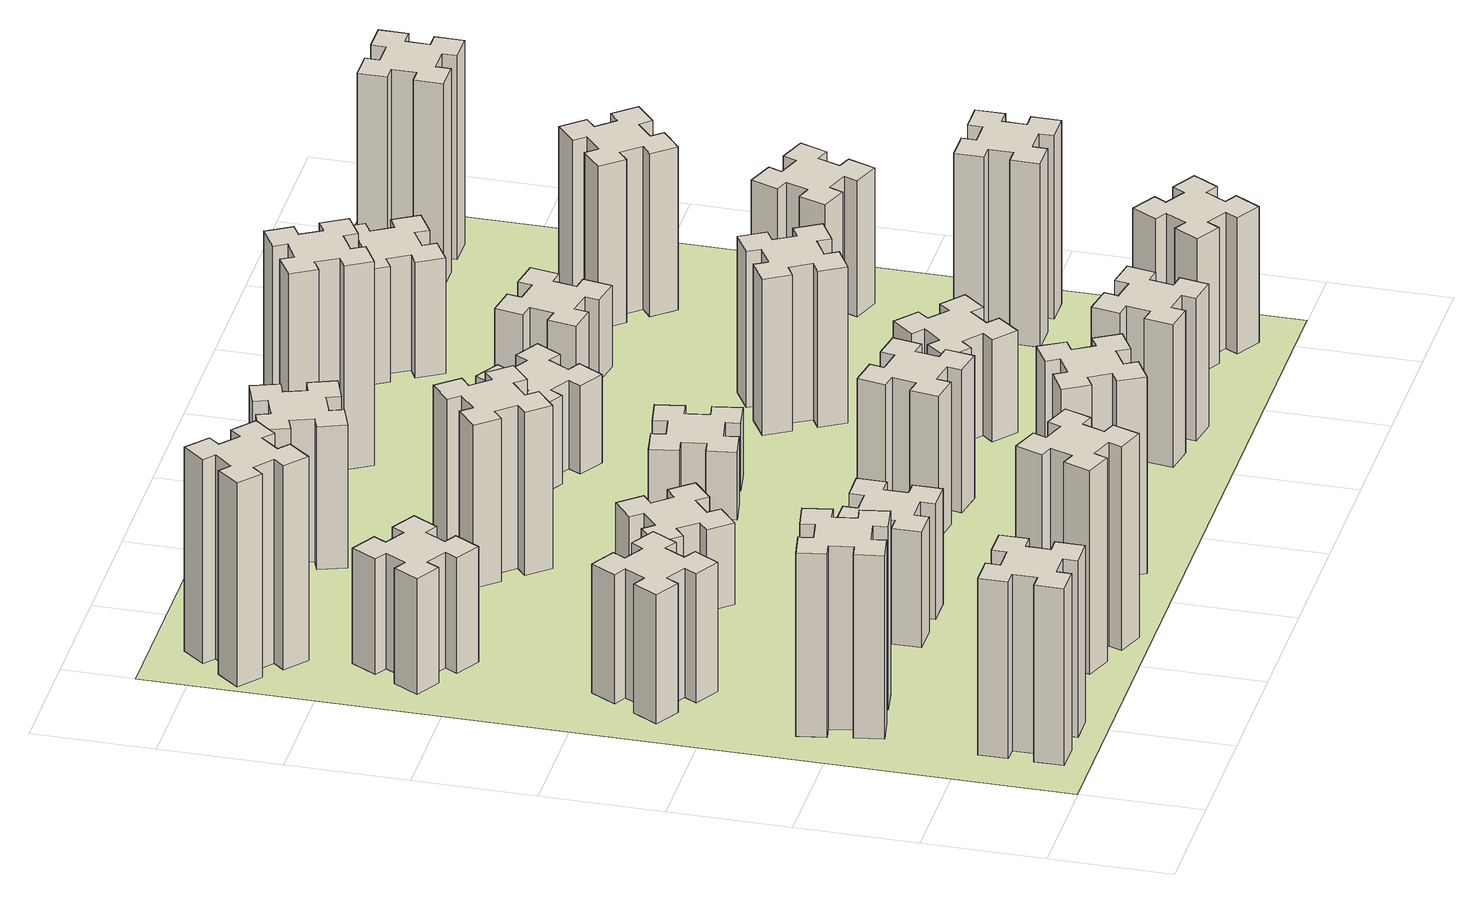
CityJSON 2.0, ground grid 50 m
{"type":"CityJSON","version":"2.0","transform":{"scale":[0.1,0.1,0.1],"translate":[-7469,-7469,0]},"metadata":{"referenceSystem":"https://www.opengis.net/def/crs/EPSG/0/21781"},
"CityObjects":{
"building1":{"type":"Building","attributes":{"class":"1000","function":"1000","usage":"1000","yearOfConstruction":2016,"roofType":"1000","measuredHeight":78,"storeysAboveGround":30,"storeysBelowGround":0},"geometry":[{"type":"Solid","lod":"1","boundaries":[[[[0,1,2,3,4,5,6,7,8,9,10,11,12,13,14,15,16,17,18,19]],[[17,16,20,21]],[[16,15,22,20]],[[15,14,23,22]],[[14,13,24,23]],[[13,12,25,24]],[[12,11,26,25]],[[11,10,27,26]],[[10,9,28,27]],[[9,8,29,28]],[[8,7,30,29]],[[7,6,31,30]],[[6,5,32,31]],[[5,4,33,32]],[[4,3,34,33]],[[3,2,35,34]],[[2,1,36,35]],[[1,0,37,36]],[[0,19,38,37]],[[19,18,39,38]],[[18,17,21,39]],[[24,25,26,27,28,29,30,31,32,33,34,35,36,37,38,39,21,20,22,23]]]]}]},
"building2":{"type":"Building","attributes":{"class":"1000","function":"1000","usage":"1000","yearOfConstruction":2016,"roofType":"1000","measuredHeight":81,"storeysAboveGround":30,"storeysBelowGround":0},"geometry":[{"type":"Solid","lod":"1","boundaries":[[[[40,41,42,43,44,45,46,47,48,49,50,51,52,53,54,55,56,57,58,59]],[[57,56,60,61]],[[56,55,62,60]],[[55,54,63,62]],[[54,53,64,63]],[[53,52,65,64]],[[52,51,66,65]],[[51,50,67,66]],[[50,49,68,67]],[[49,48,69,68]],[[48,47,70,69]],[[47,46,71,70]],[[46,45,72,71]],[[45,44,73,72]],[[44,43,74,73]],[[43,42,75,74]],[[42,41,76,75]],[[41,40,77,76]],[[40,59,78,77]],[[59,58,79,78]],[[58,57,61,79]],[[64,65,66,67,68,69,70,71,72,73,74,75,76,77,78,79,61,60,62,63]]]]}]},
"building3":{"type":"Building","attributes":{"class":"1000","function":"1000","usage":"1000","yearOfConstruction":2016,"roofType":"1000","measuredHeight":57,"storeysAboveGround":30,"storeysBelowGround":0},"geometry":[{"type":"Solid","lod":"1","boundaries":[[[[80,81,82,83,84,85,86,87,88,89,90,91,92,93,94,95,96,97,98,99]],[[97,96,100,101]],[[96,95,102,100]],[[95,94,103,102]],[[94,93,104,103]],[[93,92,105,104]],[[92,91,106,105]],[[91,90,107,106]],[[90,89,108,107]],[[89,88,109,108]],[[88,87,110,109]],[[87,86,111,110]],[[86,85,112,111]],[[85,84,113,112]],[[84,83,114,113]],[[83,82,115,114]],[[82,81,116,115]],[[81,80,117,116]],[[80,99,118,117]],[[99,98,119,118]],[[98,97,101,119]],[[104,105,106,107,108,109,110,111,112,113,114,115,116,117,118,119,101,100,102,103]]]]}]},
"building4":{"type":"Building","attributes":{"class":"1000","function":"1000","usage":"1000","yearOfConstruction":2016,"roofType":"1000","measuredHeight":51,"storeysAboveGround":30,"storeysBelowGround":0},"geometry":[{"type":"Solid","lod":"1","boundaries":[[[[120,121,122,123,124,125,126,127,128,129,130,131,132,133,134,135,136,137,138,139]],[[137,136,140,141]],[[136,135,142,140]],[[135,134,143,142]],[[134,133,144,143]],[[133,132,145,144]],[[132,131,146,145]],[[131,130,147,146]],[[130,129,148,147]],[[129,128,149,148]],[[128,127,150,149]],[[127,126,151,150]],[[126,125,152,151]],[[125,124,153,152]],[[124,123,154,153]],[[123,122,155,154]],[[122,121,156,155]],[[121,120,157,156]],[[120,139,158,157]],[[139,138,159,158]],[[138,137,141,159]],[[144,145,146,147,148,149,150,151,152,153,154,155,156,157,158,159,141,140,142,143]]]]}]},
"building5":{"type":"Building","attributes":{"class":"1000","function":"1000","usage":"1000","yearOfConstruction":2016,"roofType":"1000","measuredHeight":90,"storeysAboveGround":30,"storeysBelowGround":0},"geometry":[{"type":"Solid","lod":"1","boundaries":[[[[160,161,162,163,164,165,166,167,168,169,170,171,172,173,174,175,176,177,178,179]],[[177,176,180,181]],[[176,175,182,180]],[[175,174,183,182]],[[174,173,184,183]],[[173,172,185,184]],[[172,171,186,185]],[[171,170,187,186]],[[170,169,188,187]],[[169,168,189,188]],[[168,167,190,189]],[[167,166,191,190]],[[166,165,192,191]],[[165,164,193,192]],[[164,163,194,193]],[[163,162,195,194]],[[162,161,196,195]],[[161,160,197,196]],[[160,179,198,197]],[[179,178,199,198]],[[178,177,181,199]],[[184,185,186,187,188,189,190,191,192,193,194,195,196,197,198,199,181,180,182,183]]]]}]},
"building6":{"type":"Building","attributes":{"class":"1000","function":"1000","usage":"1000","yearOfConstruction":2016,"roofType":"1000","measuredHeight":90,"storeysAboveGround":30,"storeysBelowGround":0},"geometry":[{"type":"Solid","lod":"1","boundaries":[[[[200,201,202,203,204,205,206,207,208,209,210,211,212,213,214,215,216,217,218,219]],[[217,216,220,221]],[[216,215,222,220]],[[215,214,223,222]],[[214,213,224,223]],[[213,212,225,224]],[[212,211,226,225]],[[211,210,227,226]],[[210,209,228,227]],[[209,208,229,228]],[[208,207,230,229]],[[207,206,231,230]],[[206,205,232,231]],[[205,204,233,232]],[[204,203,234,233]],[[203,202,235,234]],[[202,201,236,235]],[[201,200,237,236]],[[200,219,238,237]],[[219,218,239,238]],[[218,217,221,239]],[[224,225,226,227,228,229,230,231,232,233,234,235,236,237,238,239,221,220,222,223]]]]}]},
"building7":{"type":"Building","attributes":{"class":"1000","function":"1000","usage":"1000","yearOfConstruction":2016,"roofType":"1000","measuredHeight":51,"storeysAboveGround":30,"storeysBelowGround":0},"geometry":[{"type":"Solid","lod":"1","boundaries":[[[[240,241,242,243,244,245,246,247,248,249,250,251,252,253,254,255,256,257,258,259]],[[257,256,260,261]],[[256,255,262,260]],[[255,254,263,262]],[[254,253,264,263]],[[253,252,265,264]],[[252,251,266,265]],[[251,250,267,266]],[[250,249,268,267]],[[249,248,269,268]],[[248,247,270,269]],[[247,246,271,270]],[[246,245,272,271]],[[245,244,273,272]],[[244,243,274,273]],[[243,242,275,274]],[[242,241,276,275]],[[241,240,277,276]],[[240,259,278,277]],[[259,258,279,278]],[[258,257,261,279]],[[264,265,266,267,268,269,270,271,272,273,274,275,276,277,278,279,261,260,262,263]]]]}]},
"building8":{"type":"Building","attributes":{"class":"1000","function":"1000","usage":"1000","yearOfConstruction":2016,"roofType":"1000","measuredHeight":36,"storeysAboveGround":30,"storeysBelowGround":0},"geometry":[{"type":"Solid","lod":"1","boundaries":[[[[280,281,282,283,284,285,286,287,288,289,290,291,292,293,294,295,296,297,298,299]],[[297,296,300,301]],[[296,295,302,300]],[[295,294,303,302]],[[294,293,304,303]],[[293,292,305,304]],[[292,291,306,305]],[[291,290,307,306]],[[290,289,308,307]],[[289,288,309,308]],[[288,287,310,309]],[[287,286,311,310]],[[286,285,312,311]],[[285,284,313,312]],[[284,283,314,313]],[[283,282,315,314]],[[282,281,316,315]],[[281,280,317,316]],[[280,299,318,317]],[[299,298,319,318]],[[298,297,301,319]],[[304,305,306,307,308,309,310,311,312,313,314,315,316,317,318,319,301,300,302,303]]]]}]},
"building9":{"type":"Building","attributes":{"class":"1000","function":"1000","usage":"1000","yearOfConstruction":2016,"roofType":"1000","measuredHeight":87,"storeysAboveGround":30,"storeysBelowGround":0},"geometry":[{"type":"Solid","lod":"1","boundaries":[[[[320,321,322,323,324,325,326,327,328,329,330,331,332,333,334,335,336,337,338,339]],[[337,336,340,341]],[[336,335,342,340]],[[335,334,343,342]],[[334,333,344,343]],[[333,332,345,344]],[[332,331,346,345]],[[331,330,347,346]],[[330,329,348,347]],[[329,328,349,348]],[[328,327,350,349]],[[327,326,351,350]],[[326,325,352,351]],[[325,324,353,352]],[[324,323,354,353]],[[323,322,355,354]],[[322,321,356,355]],[[321,320,357,356]],[[320,339,358,357]],[[339,338,359,358]],[[338,337,341,359]],[[344,345,346,347,348,349,350,351,352,353,354,355,356,357,358,359,341,340,342,343]]]]}]},
"building10":{"type":"Building","attributes":{"class":"1000","function":"1000","usage":"1000","yearOfConstruction":2016,"roofType":"1000","measuredHeight":72,"storeysAboveGround":30,"storeysBelowGround":0},"geometry":[{"type":"Solid","lod":"1","boundaries":[[[[360,361,362,363,364,365,366,367,368,369,370,371,372,373,374,375,376,377,378,379]],[[377,376,380,381]],[[376,375,382,380]],[[375,374,383,382]],[[374,373,384,383]],[[373,372,385,384]],[[372,371,386,385]],[[371,370,387,386]],[[370,369,388,387]],[[369,368,389,388]],[[368,367,390,389]],[[367,366,391,390]],[[366,365,392,391]],[[365,364,393,392]],[[364,363,394,393]],[[363,362,395,394]],[[362,361,396,395]],[[361,360,397,396]],[[360,379,398,397]],[[379,378,399,398]],[[378,377,381,399]],[[384,385,386,387,388,389,390,391,392,393,394,395,396,397,398,399,381,380,382,383]]]]}]},
"building11":{"type":"Building","attributes":{"class":"1000","function":"1000","usage":"1000","yearOfConstruction":2016,"roofType":"1000","measuredHeight":63,"storeysAboveGround":30,"storeysBelowGround":0},"geometry":[{"type":"Solid","lod":"1","boundaries":[[[[400,401,402,403,404,405,406,407,408,409,410,411,412,413,414,415,416,417,418,419]],[[417,416,420,421]],[[416,415,422,420]],[[415,414,423,422]],[[414,413,424,423]],[[413,412,425,424]],[[412,411,426,425]],[[411,410,427,426]],[[410,409,428,427]],[[409,408,429,428]],[[408,407,430,429]],[[407,406,431,430]],[[406,405,432,431]],[[405,404,433,432]],[[404,403,434,433]],[[403,402,435,434]],[[402,401,436,435]],[[401,400,437,436]],[[400,419,438,437]],[[419,418,439,438]],[[418,417,421,439]],[[424,425,426,427,428,429,430,431,432,433,434,435,436,437,438,439,421,420,422,423]]]]}]},
"building12":{"type":"Building","attributes":{"class":"1000","function":"1000","usage":"1000","yearOfConstruction":2016,"roofType":"1000","measuredHeight":63,"storeysAboveGround":30,"storeysBelowGround":0},"geometry":[{"type":"Solid","lod":"1","boundaries":[[[[440,441,442,443,444,445,446,447,448,449,450,451,452,453,454,455,456,457,458,459]],[[457,456,460,461]],[[456,455,462,460]],[[455,454,463,462]],[[454,453,464,463]],[[453,452,465,464]],[[452,451,466,465]],[[451,450,467,466]],[[450,449,468,467]],[[449,448,469,468]],[[448,447,470,469]],[[447,446,471,470]],[[446,445,472,471]],[[445,444,473,472]],[[444,443,474,473]],[[443,442,475,474]],[[442,441,476,475]],[[441,440,477,476]],[[440,459,478,477]],[[459,458,479,478]],[[458,457,461,479]],[[464,465,466,467,468,469,470,471,472,473,474,475,476,477,478,479,461,460,462,463]]]]}]},
"building13":{"type":"Building","attributes":{"class":"1000","function":"1000","usage":"1000","yearOfConstruction":2016,"roofType":"1000","measuredHeight":30,"storeysAboveGround":30,"storeysBelowGround":0},"geometry":[{"type":"Solid","lod":"1","boundaries":[[[[480,481,482,483,484,485,486,487,488,489,490,491,492,493,494,495,496,497,498,499]],[[497,496,500,501]],[[496,495,502,500]],[[495,494,503,502]],[[494,493,504,503]],[[493,492,505,504]],[[492,491,506,505]],[[491,490,507,506]],[[490,489,508,507]],[[489,488,509,508]],[[488,487,510,509]],[[487,486,511,510]],[[486,485,512,511]],[[485,484,513,512]],[[484,483,514,513]],[[483,482,515,514]],[[482,481,516,515]],[[481,480,517,516]],[[480,499,518,517]],[[499,498,519,518]],[[498,497,501,519]],[[504,505,506,507,508,509,510,511,512,513,514,515,516,517,518,519,501,500,502,503]]]]}]},
"building14":{"type":"Building","attributes":{"class":"1000","function":"1000","usage":"1000","yearOfConstruction":2016,"roofType":"1000","measuredHeight":39,"storeysAboveGround":30,"storeysBelowGround":0},"geometry":[{"type":"Solid","lod":"1","boundaries":[[[[520,521,522,523,524,525,526,527,528,529,530,531,532,533,534,535,536,537,538,539]],[[537,536,540,541]],[[536,535,542,540]],[[535,534,543,542]],[[534,533,544,543]],[[533,532,545,544]],[[532,531,546,545]],[[531,530,547,546]],[[530,529,548,547]],[[529,528,549,548]],[[528,527,550,549]],[[527,526,551,550]],[[526,525,552,551]],[[525,524,553,552]],[[524,523,554,553]],[[523,522,555,554]],[[522,521,556,555]],[[521,520,557,556]],[[520,539,558,557]],[[539,538,559,558]],[[538,537,541,559]],[[544,545,546,547,548,549,550,551,552,553,554,555,556,557,558,559,541,540,542,543]]]]}]},
"building15":{"type":"Building","attributes":{"class":"1000","function":"1000","usage":"1000","yearOfConstruction":2016,"roofType":"1000","measuredHeight":63,"storeysAboveGround":30,"storeysBelowGround":0},"geometry":[{"type":"Solid","lod":"1","boundaries":[[[[560,561,562,563,564,565,566,567,568,569,570,571,572,573,574,575,576,577,578,579]],[[577,576,580,581]],[[576,575,582,580]],[[575,574,583,582]],[[574,573,584,583]],[[573,572,585,584]],[[572,571,586,585]],[[571,570,587,586]],[[570,569,588,587]],[[569,568,589,588]],[[568,567,590,589]],[[567,566,591,590]],[[566,565,592,591]],[[565,564,593,592]],[[564,563,594,593]],[[563,562,595,594]],[[562,561,596,595]],[[561,560,597,596]],[[560,579,598,597]],[[579,578,599,598]],[[578,577,581,599]],[[584,585,586,587,588,589,590,591,592,593,594,595,596,597,598,599,581,580,582,583]]]]}]},
"building16":{"type":"Building","attributes":{"class":"1000","function":"1000","usage":"1000","yearOfConstruction":2016,"roofType":"1000","measuredHeight":90,"storeysAboveGround":30,"storeysBelowGround":0},"geometry":[{"type":"Solid","lod":"1","boundaries":[[[[600,601,602,603,604,605,606,607,608,609,610,611,612,613,614,615,616,617,618,619]],[[617,616,620,621]],[[616,615,622,620]],[[615,614,623,622]],[[614,613,624,623]],[[613,612,625,624]],[[612,611,626,625]],[[611,610,627,626]],[[610,609,628,627]],[[609,608,629,628]],[[608,607,630,629]],[[607,606,631,630]],[[606,605,632,631]],[[605,604,633,632]],[[604,603,634,633]],[[603,602,635,634]],[[602,601,636,635]],[[601,600,637,636]],[[600,619,638,637]],[[619,618,639,638]],[[618,617,621,639]],[[624,625,626,627,628,629,630,631,632,633,634,635,636,637,638,639,621,620,622,623]]]]}]},
"building17":{"type":"Building","attributes":{"class":"1000","function":"1000","usage":"1000","yearOfConstruction":2016,"roofType":"1000","measuredHeight":45,"storeysAboveGround":30,"storeysBelowGround":0},"geometry":[{"type":"Solid","lod":"1","boundaries":[[[[640,641,642,643,644,645,646,647,648,649,650,651,652,653,654,655,656,657,658,659]],[[657,656,660,661]],[[656,655,662,660]],[[655,654,663,662]],[[654,653,664,663]],[[653,652,665,664]],[[652,651,666,665]],[[651,650,667,666]],[[650,649,668,667]],[[649,648,669,668]],[[648,647,670,669]],[[647,646,671,670]],[[646,645,672,671]],[[645,644,673,672]],[[644,643,674,673]],[[643,642,675,674]],[[642,641,676,675]],[[641,640,677,676]],[[640,659,678,677]],[[659,658,679,678]],[[658,657,661,679]],[[664,665,666,667,668,669,670,671,672,673,674,675,676,677,678,679,661,660,662,663]]]]}]},
"building18":{"type":"Building","attributes":{"class":"1000","function":"1000","usage":"1000","yearOfConstruction":2016,"roofType":"1000","measuredHeight":69,"storeysAboveGround":30,"storeysBelowGround":0},"geometry":[{"type":"Solid","lod":"1","boundaries":[[[[680,681,682,683,684,685,686,687,688,689,690,691,692,693,694,695,696,697,698,699]],[[697,696,700,701]],[[696,695,702,700]],[[695,694,703,702]],[[694,693,704,703]],[[693,692,705,704]],[[692,691,706,705]],[[691,690,707,706]],[[690,689,708,707]],[[689,688,709,708]],[[688,687,710,709]],[[687,686,711,710]],[[686,685,712,711]],[[685,684,713,712]],[[684,683,714,713]],[[683,682,715,714]],[[682,681,716,715]],[[681,680,717,716]],[[680,699,718,717]],[[699,698,719,718]],[[698,697,701,719]],[[704,705,706,707,708,709,710,711,712,713,714,715,716,717,718,719,701,700,702,703]]]]}]},
"building19":{"type":"Building","attributes":{"class":"1000","function":"1000","usage":"1000","yearOfConstruction":2016,"roofType":"1000","measuredHeight":36,"storeysAboveGround":30,"storeysBelowGround":0},"geometry":[{"type":"Solid","lod":"1","boundaries":[[[[720,721,722,723,724,725,726,727,728,729,730,731,732,733,734,735,736,737,738,739]],[[737,736,740,741]],[[736,735,742,740]],[[735,734,743,742]],[[734,733,744,743]],[[733,732,745,744]],[[732,731,746,745]],[[731,730,747,746]],[[730,729,748,747]],[[729,728,749,748]],[[728,727,750,749]],[[727,726,751,750]],[[726,725,752,751]],[[725,724,753,752]],[[724,723,754,753]],[[723,722,755,754]],[[722,721,756,755]],[[721,720,757,756]],[[720,739,758,757]],[[739,738,759,758]],[[738,737,741,759]],[[744,745,746,747,748,749,750,751,752,753,754,755,756,757,758,759,741,740,742,743]]]]}]},
"building20":{"type":"Building","attributes":{"class":"1000","function":"1000","usage":"1000","yearOfConstruction":2016,"roofType":"1000","measuredHeight":60,"storeysAboveGround":30,"storeysBelowGround":0},"geometry":[{"type":"Solid","lod":"1","boundaries":[[[[760,761,762,763,764,765,766,767,768,769,770,771,772,773,774,775,776,777,778,779]],[[777,776,780,781]],[[776,775,782,780]],[[775,774,783,782]],[[774,773,784,783]],[[773,772,785,784]],[[772,771,786,785]],[[771,770,787,786]],[[770,769,788,787]],[[769,768,789,788]],[[768,767,790,789]],[[767,766,791,790]],[[766,765,792,791]],[[765,764,793,792]],[[764,763,794,793]],[[763,762,795,794]],[[762,761,796,795]],[[761,760,797,796]],[[760,779,798,797]],[[779,778,799,798]],[[778,777,781,799]],[[784,785,786,787,788,789,790,791,792,793,794,795,796,797,798,799,781,780,782,783]]]]}]},
"building21":{"type":"Building","attributes":{"class":"1000","function":"1000","usage":"1000","yearOfConstruction":2016,"roofType":"1000","measuredHeight":51,"storeysAboveGround":30,"storeysBelowGround":0},"geometry":[{"type":"Solid","lod":"1","boundaries":[[[[800,801,802,803,804,805,806,807,808,809,810,811,812,813,814,815,816,817,818,819]],[[817,816,820,821]],[[816,815,822,820]],[[815,814,823,822]],[[814,813,824,823]],[[813,812,825,824]],[[812,811,826,825]],[[811,810,827,826]],[[810,809,828,827]],[[809,808,829,828]],[[808,807,830,829]],[[807,806,831,830]],[[806,805,832,831]],[[805,804,833,832]],[[804,803,834,833]],[[803,802,835,834]],[[802,801,836,835]],[[801,800,837,836]],[[800,819,838,837]],[[819,818,839,838]],[[818,817,821,839]],[[824,825,826,827,828,829,830,831,832,833,834,835,836,837,838,839,821,820,822,823]]]]}]},
"building22":{"type":"Building","attributes":{"class":"1000","function":"1000","usage":"1000","yearOfConstruction":2016,"roofType":"1000","measuredHeight":81,"storeysAboveGround":30,"storeysBelowGround":0},"geometry":[{"type":"Solid","lod":"1","boundaries":[[[[840,841,842,843,844,845,846,847,848,849,850,851,852,853,854,855,856,857,858,859]],[[857,856,860,861]],[[856,855,862,860]],[[855,854,863,862]],[[854,853,864,863]],[[853,852,865,864]],[[852,851,866,865]],[[851,850,867,866]],[[850,849,868,867]],[[849,848,869,868]],[[848,847,870,869]],[[847,846,871,870]],[[846,845,872,871]],[[845,844,873,872]],[[844,843,874,873]],[[843,842,875,874]],[[842,841,876,875]],[[841,840,877,876]],[[840,859,878,877]],[[859,858,879,878]],[[858,857,861,879]],[[864,865,866,867,868,869,870,871,872,873,874,875,876,877,878,879,861,860,862,863]]]]}]},
"building23":{"type":"Building","attributes":{"class":"1000","function":"1000","usage":"1000","yearOfConstruction":2016,"roofType":"1000","measuredHeight":60,"storeysAboveGround":30,"storeysBelowGround":0},"geometry":[{"type":"Solid","lod":"1","boundaries":[[[[880,881,882,883,884,885,886,887,888,889,890,891,892,893,894,895,896,897,898,899]],[[897,896,900,901]],[[896,895,902,900]],[[895,894,903,902]],[[894,893,904,903]],[[893,892,905,904]],[[892,891,906,905]],[[891,890,907,906]],[[890,889,908,907]],[[889,888,909,908]],[[888,887,910,909]],[[887,886,911,910]],[[886,885,912,911]],[[885,884,913,912]],[[884,883,914,913]],[[883,882,915,914]],[[882,881,916,915]],[[881,880,917,916]],[[880,899,918,917]],[[899,898,919,918]],[[898,897,901,919]],[[904,905,906,907,908,909,910,911,912,913,914,915,916,917,918,919,901,900,902,903]]]]}]},
"building24":{"type":"Building","attributes":{"class":"1000","function":"1000","usage":"1000","yearOfConstruction":2016,"roofType":"1000","measuredHeight":72,"storeysAboveGround":30,"storeysBelowGround":0},"geometry":[{"type":"Solid","lod":"1","boundaries":[[[[920,921,922,923,924,925,926,927,928,929,930,931,932,933,934,935,936,937,938,939]],[[937,936,940,941]],[[936,935,942,940]],[[935,934,943,942]],[[934,933,944,943]],[[933,932,945,944]],[[932,931,946,945]],[[931,930,947,946]],[[930,929,948,947]],[[929,928,949,948]],[[928,927,950,949]],[[927,926,951,950]],[[926,925,952,951]],[[925,924,953,952]],[[924,923,954,953]],[[923,922,955,954]],[[922,921,956,955]],[[921,920,957,956]],[[920,939,958,957]],[[939,938,959,958]],[[938,937,941,959]],[[944,945,946,947,948,949,950,951,952,953,954,955,956,957,958,959,941,940,942,943]]]]}]},
"building25":{"type":"Building","attributes":{"class":"1000","function":"1000","usage":"1000","yearOfConstruction":2016,"roofType":"1000","measuredHeight":90,"storeysAboveGround":30,"storeysBelowGround":0},"geometry":[{"type":"Solid","lod":"1","boundaries":[[[[960,961,962,963,964,965,966,967,968,969,970,971,972,973,974,975,976,977,978,979]],[[977,976,980,981]],[[976,975,982,980]],[[975,974,983,982]],[[974,973,984,983]],[[973,972,985,984]],[[972,971,986,985]],[[971,970,987,986]],[[970,969,988,987]],[[969,968,989,988]],[[968,967,990,989]],[[967,966,991,990]],[[966,965,992,991]],[[965,964,993,992]],[[964,963,994,993]],[[963,962,995,994]],[[962,961,996,995]],[[961,960,997,996]],[[960,979,998,997]],[[979,978,999,998]],[[978,977,981,999]],[[984,985,986,987,988,989,990,991,992,993,994,995,996,997,998,999,981,980,982,983]]]]}]},
"landuse1":{"type":"LandUse","attributes":{"name":"plot1","function":"1010"},"geometry":[{"type":"MultiSurface","lod":"1","boundaries":[[[1000,1001,1002,1003]]]}]}
},
"vertices":[
[265,325,0],[265,225,0],[205,225,0],[205,105,0],[325,105,0],[325,165,0],[425,165,0],[425,105,0],[545,105,0],[545,225,0],[485,225,0],[485,325,0],[545,325,0],[545,445,0],[425,445,0],[425,385,0],[325,385,0],[325,445,0],[205,445,0],[205,325,0],[325,385,780],[325,445,780],[425,385,780],[425,445,780],[545,445,780],[545,325,780],[485,325,780],[485,225,780],[545,225,780],[545,105,780],[425,105,780],[425,165,780],[325,165,780],[325,105,780],[205,105,780],[205,225,780],[265,225,780],[265,325,780],[205,325,780],[205,445,780],
[405,1132,0],[307,1115,0],[297,1174,0],[178,1153,0],[199,1035,0],[258,1045,0],[276,947,0],[217,937,0],[237,818,0],[356,839,0],[345,898,0],[444,916,0],[454,857,0],[572,877,0],[551,996,0],[492,985,0],[475,1084,0],[534,1094,0],[513,1212,0],[395,1191,0],[475,1084,810],[534,1094,810],[492,985,810],[551,996,810],[572,877,810],[454,857,810],[444,916,810],[345,898,810],[356,839,810],[237,818,810],[217,937,810],[276,947,810],[258,1045,810],[199,1035,810],[178,1153,810],[297,1174,810],[307,1115,810],[405,1132,810],[395,1191,810],[513,1212,810],
[474,1826,0],[387,1876,0],[417,1928,0],[313,1988,0],[253,1884,0],[305,1854,0],[255,1767,0],[203,1797,0],[143,1693,0],[247,1633,0],[277,1685,0],[364,1635,0],[334,1583,0],[438,1523,0],[498,1627,0],[446,1657,0],[496,1744,0],[548,1714,0],[608,1818,0],[504,1878,0],[496,1744,570],[548,1714,570],[446,1657,570],[498,1627,570],[438,1523,570],[334,1583,570],[364,1635,570],[277,1685,570],[247,1633,570],[143,1693,570],[203,1797,570],[255,1767,570],[305,1854,570],[253,1884,570],[313,1988,570],[417,1928,570],[387,1876,570],[474,1826,570],[504,1878,570],[608,1818,570],
[446,2597,0],[496,2684,0],[548,2654,0],[608,2758,0],[504,2818,0],[474,2766,0],[387,2816,0],[417,2868,0],[313,2928,0],[253,2824,0],[305,2794,0],[255,2707,0],[203,2737,0],[143,2633,0],[247,2573,0],[277,2625,0],[364,2575,0],[334,2523,0],[438,2463,0],[498,2567,0],[364,2575,510],[334,2523,510],[277,2625,510],[247,2573,510],[143,2633,510],[203,2737,510],[255,2707,510],[305,2794,510],[253,2824,510],[313,2928,510],[417,2868,510],[387,2816,510],[474,2766,510],[504,2818,510],[608,2758,510],[548,2654,510],[496,2684,510],[446,2597,510],[498,2567,510],[438,2463,510],
[1029,360,0],[995,266,0],[939,287,0],[897,174,0],[1010,133,0],[1031,189,0],[1125,155,0],[1104,99,0],[1217,57,0],[1258,170,0],[1202,191,0],[1236,285,0],[1292,264,0],[1333,377,0],[1220,418,0],[1200,362,0],[1106,396,0],[1127,452,0],[1014,493,0],[973,380,0],[1106,396,900],[1127,452,900],[1200,362,900],[1220,418,900],[1333,377,900],[1292,264,900],[1236,285,900],[1202,191,900],[1258,170,900],[1217,57,900],[1104,99,900],[1125,155,900],[1031,189,900],[1010,133,900],[897,174,900],[939,287,900],[995,266,900],[1029,360,900],[973,380,900],[1014,493,900],
[384,3387,0],[308,3452,0],[346,3498,0],[254,3575,0],[177,3483,0],[223,3444,0],[159,3368,0],[113,3406,0],[36,3314,0],[128,3237,0],[166,3283,0],[243,3219,0],[204,3173,0],[296,3096,0],[373,3188,0],[327,3226,0],[392,3303,0],[438,3264,0],[515,3356,0],[423,3433,0],[392,3303,900],[438,3264,900],[327,3226,900],[373,3188,900],[296,3096,900],[204,3173,900],[243,3219,900],[166,3283,900],[128,3237,900],[36,3314,900],[113,3406,900],[159,3368,900],[223,3444,900],[177,3483,900],[254,3575,900],[346,3498,900],[308,3452,900],[384,3387,900],[423,3433,900],[515,3356,900],
[1165,1125,0],[1065,1125,0],[1065,1185,0],[945,1185,0],[945,1065,0],[1005,1065,0],[1005,965,0],[945,965,0],[945,845,0],[1065,845,0],[1065,905,0],[1165,905,0],[1165,845,0],[1285,845,0],[1285,965,0],[1225,965,0],[1225,1065,0],[1285,1065,0],[1285,1185,0],[1165,1185,0],[1225,1065,510],[1285,1065,510],[1225,965,510],[1285,965,510],[1285,845,510],[1165,845,510],[1165,905,510],[1065,905,510],[1065,845,510],[945,845,510],[945,965,510],[1005,965,510],[1005,1065,510],[945,1065,510],[945,1185,510],[1065,1185,510],[1065,1125,510],[1165,1125,510],[1165,1185,510],[1285,1185,510],
[1083,1972,0],[1006,1907,0],[968,1953,0],[876,1876,0],[953,1784,0],[999,1823,0],[1063,1746,0],[1017,1708,0],[1094,1616,0],[1186,1693,0],[1148,1739,0],[1224,1803,0],[1263,1757,0],[1355,1834,0],[1278,1926,0],[1232,1888,0],[1167,1964,0],[1213,2003,0],[1136,2095,0],[1044,2018,0],[1167,1964,360],[1213,2003,360],[1232,1888,360],[1278,1926,360],[1355,1834,360],[1263,1757,360],[1224,1803,360],[1148,1739,360],[1186,1693,360],[1094,1616,360],[1017,1708,360],[1063,1746,360],[999,1823,360],[953,1784,360],[876,1876,360],[968,1953,360],[1006,1907,360],[1083,1972,360],[1044,2018,360],[1136,2095,360],
[1744,496,0],[1657,446,0],[1627,498,0],[1523,438,0],[1583,334,0],[1635,364,0],[1685,277,0],[1633,247,0],[1693,143,0],[1797,203,0],[1767,255,0],[1854,305,0],[1884,253,0],[1988,313,0],[1928,417,0],[1876,387,0],[1826,474,0],[1878,504,0],[1818,608,0],[1714,548,0],[1826,474,870],[1878,504,870],[1876,387,870],[1928,417,870],[1988,313,870],[1884,253,870],[1854,305,870],[1767,255,870],[1797,203,870],[1693,143,870],[1633,247,870],[1685,277,870],[1635,364,870],[1583,334,870],[1523,438,870],[1627,498,870],[1657,446,870],[1744,496,870],[1714,548,870],[1818,608,870],
[1099,2563,0],[1163,2486,0],[1117,2448,0],[1194,2356,0],[1286,2433,0],[1248,2479,0],[1324,2543,0],[1363,2497,0],[1455,2574,0],[1378,2666,0],[1332,2628,0],[1267,2704,0],[1313,2743,0],[1236,2835,0],[1144,2758,0],[1183,2712,0],[1106,2647,0],[1068,2693,0],[976,2616,0],[1053,2524,0],[1106,2647,720],[1068,2693,720],[1183,2712,720],[1144,2758,720],[1236,2835,720],[1313,2743,720],[1267,2704,720],[1332,2628,720],[1378,2666,720],[1455,2574,720],[1363,2497,720],[1324,2543,720],[1248,2479,720],[1286,2433,720],[1194,2356,720],[1117,2448,720],[1163,2486,720],[1099,2563,720],[1053,2524,720],[976,2616,720],
[1125,3456,0],[1031,3422,0],[1010,3478,0],[897,3437,0],[939,3324,0],[995,3345,0],[1029,3251,0],[973,3230,0],[1014,3117,0],[1127,3159,0],[1106,3215,0],[1200,3249,0],[1220,3193,0],[1333,3234,0],[1292,3347,0],[1236,3326,0],[1202,3420,0],[1258,3440,0],[1217,3553,0],[1104,3512,0],[1202,3420,630],[1258,3440,630],[1236,3326,630],[1292,3347,630],[1333,3234,630],[1220,3193,630],[1200,3249,630],[1106,3215,630],[1127,3159,630],[1014,3117,630],[973,3230,630],[1029,3251,630],[995,3345,630],[939,3324,630],[897,3437,630],[1010,3478,630],[1031,3422,630],[1125,3456,630],[1104,3512,630],[1217,3553,630],
[2055,1047,0],[2072,1145,0],[2131,1135,0],[2152,1253,0],[2034,1274,0],[2024,1215,0],[1925,1232,0],[1936,1291,0],[1817,1312,0],[1797,1194,0],[1856,1184,0],[1838,1085,0],[1779,1096,0],[1758,977,0],[1877,957,0],[1887,1016,0],[1985,998,0],[1975,939,0],[2093,918,0],[2114,1037,0],[1985,998,630],[1975,939,630],[1887,1016,630],[1877,957,630],[1758,977,630],[1779,1096,630],[1838,1085,630],[1856,1184,630],[1797,1194,630],[1817,1312,630],[1936,1291,630],[1925,1232,630],[2024,1215,630],[2034,1274,630],[2152,1253,630],[2131,1135,630],[2072,1145,630],[2055,1047,630],[2114,1037,630],[2093,918,630],
[1972,1925,0],[1955,2024,0],[2014,2034,0],[1993,2152,0],[1875,2131,0],[1885,2072,0],[1787,2055,0],[1777,2114,0],[1658,2093,0],[1679,1975,0],[1738,1985,0],[1756,1887,0],[1697,1877,0],[1717,1758,0],[1836,1779,0],[1825,1838,0],[1924,1856,0],[1934,1797,0],[2052,1817,0],[2031,1936,0],[1924,1856,300],[1934,1797,300],[1825,1838,300],[1836,1779,300],[1717,1758,300],[1697,1877,300],[1756,1887,300],[1738,1985,300],[1679,1975,300],[1658,2093,300],[1777,2114,300],[1787,2055,300],[1885,2072,300],[1875,2131,300],[1993,2152,300],[2014,2034,300],[1955,2024,300],[1972,1925,300],[2031,1936,300],[2052,1817,300],
[2026,2497,0],[2076,2584,0],[2128,2554,0],[2188,2658,0],[2084,2718,0],[2054,2666,0],[1967,2716,0],[1997,2768,0],[1893,2828,0],[1833,2724,0],[1885,2694,0],[1835,2607,0],[1783,2637,0],[1723,2533,0],[1827,2473,0],[1857,2525,0],[1944,2475,0],[1914,2423,0],[2018,2363,0],[2078,2467,0],[1944,2475,390],[1914,2423,390],[1857,2525,390],[1827,2473,390],[1723,2533,390],[1783,2637,390],[1835,2607,390],[1885,2694,390],[1833,2724,390],[1893,2828,390],[1997,2768,390],[1967,2716,390],[2054,2666,390],[2084,2718,390],[2188,2658,390],[2128,2554,390],[2076,2584,390],[2026,2497,390],[2078,2467,390],[2018,2363,390],
[2764,475,0],[2665,492,0],[2676,551,0],[2557,572,0],[2537,454,0],[2596,444,0],[2578,345,0],[2519,356,0],[2498,237,0],[2617,217,0],[2627,276,0],[2725,258,0],[2715,199,0],[2833,178,0],[2854,297,0],[2795,307,0],[2812,405,0],[2871,395,0],[2892,513,0],[2774,534,0],[2812,405,630],[2871,395,630],[2795,307,630],[2854,297,630],[2833,178,630],[2715,199,630],[2725,258,630],[2627,276,630],[2617,217,630],[2498,237,630],[2519,356,630],[2578,345,630],[2596,444,630],[2537,454,630],[2557,572,630],[2676,551,630],[2665,492,630],[2764,475,630],[2774,534,630],[2892,513,630],
[1844,3556,0],[1757,3506,0],[1727,3558,0],[1623,3498,0],[1683,3394,0],[1735,3424,0],[1785,3337,0],[1733,3307,0],[1793,3203,0],[1897,3263,0],[1867,3315,0],[1954,3365,0],[1984,3313,0],[2088,3373,0],[2028,3477,0],[1976,3447,0],[1926,3534,0],[1978,3564,0],[1918,3668,0],[1814,3608,0],[1926,3534,900],[1978,3564,900],[1976,3447,900],[2028,3477,900],[2088,3373,900],[1984,3313,900],[1954,3365,900],[1867,3315,900],[1897,3263,900],[1793,3203,900],[1733,3307,900],[1785,3337,900],[1735,3424,900],[1683,3394,900],[1623,3498,900],[1727,3558,900],[1757,3506,900],[1844,3556,900],[1814,3608,900],[1918,3668,900],
[2647,1006,0],[2712,1083,0],[2758,1044,0],[2835,1136,0],[2743,1213,0],[2704,1167,0],[2628,1232,0],[2666,1278,0],[2574,1355,0],[2497,1263,0],[2543,1224,0],[2479,1148,0],[2433,1186,0],[2356,1094,0],[2448,1017,0],[2486,1063,0],[2563,999,0],[2524,953,0],[2616,876,0],[2693,968,0],[2563,999,450],[2524,953,450],[2486,1063,450],[2448,1017,450],[2356,1094,450],[2433,1186,450],[2479,1148,450],[2543,1224,450],[2497,1263,450],[2574,1355,450],[2666,1278,450],[2628,1232,450],[2704,1167,450],[2743,1213,450],[2835,1136,450],[2758,1044,450],[2712,1083,450],[2647,1006,450],[2693,968,450],[2616,876,450],
[2475,1744,0],[2525,1657,0],[2473,1627,0],[2533,1523,0],[2637,1583,0],[2607,1635,0],[2694,1685,0],[2724,1633,0],[2828,1693,0],[2768,1797,0],[2716,1767,0],[2666,1854,0],[2718,1884,0],[2658,1988,0],[2554,1928,0],[2584,1876,0],[2497,1826,0],[2467,1878,0],[2363,1818,0],[2423,1714,0],[2497,1826,690],[2467,1878,690],[2584,1876,690],[2554,1928,690],[2658,1988,690],[2718,1884,690],[2666,1854,690],[2716,1767,690],[2768,1797,690],[2828,1693,690],[2724,1633,690],[2694,1685,690],[2607,1635,690],[2637,1583,690],[2533,1523,690],[2473,1627,690],[2525,1657,690],[2475,1744,690],[2423,1714,690],[2363,1818,690],
[2664,2795,0],[2565,2812,0],[2576,2871,0],[2457,2892,0],[2437,2774,0],[2496,2764,0],[2478,2665,0],[2419,2676,0],[2398,2557,0],[2517,2537,0],[2527,2596,0],[2625,2578,0],[2615,2519,0],[2733,2498,0],[2754,2617,0],[2695,2627,0],[2712,2725,0],[2771,2715,0],[2792,2833,0],[2674,2854,0],[2712,2725,360],[2771,2715,360],[2695,2627,360],[2754,2617,360],[2733,2498,360],[2615,2519,360],[2625,2578,360],[2527,2596,360],[2517,2537,360],[2398,2557,360],[2419,2676,360],[2478,2665,360],[2496,2764,360],[2437,2774,360],[2457,2892,360],[2576,2871,360],[2565,2812,360],[2664,2795,360],[2674,2854,360],[2792,2833,360],
[3365,474,0],[3315,387,0],[3263,417,0],[3203,313,0],[3307,253,0],[3337,305,0],[3424,255,0],[3394,203,0],[3498,143,0],[3558,247,0],[3506,277,0],[3556,364,0],[3608,334,0],[3668,438,0],[3564,498,0],[3534,446,0],[3447,496,0],[3477,548,0],[3373,608,0],[3313,504,0],[3447,496,600],[3477,548,600],[3534,446,600],[3564,498,600],[3668,438,600],[3608,334,600],[3556,364,600],[3506,277,600],[3558,247,600],[3498,143,600],[3394,203,600],[3424,255,600],[3337,305,600],[3307,253,600],[3203,313,600],[3263,417,600],[3315,387,600],[3365,474,600],[3313,504,600],[3373,608,600],
[2716,3347,0],[2666,3434,0],[2718,3464,0],[2658,3568,0],[2554,3508,0],[2584,3456,0],[2497,3406,0],[2467,3458,0],[2363,3398,0],[2423,3294,0],[2475,3324,0],[2525,3237,0],[2473,3207,0],[2533,3103,0],[2637,3163,0],[2607,3215,0],[2694,3265,0],[2724,3213,0],[2828,3273,0],[2768,3377,0],[2694,3265,510],[2724,3213,510],[2607,3215,510],[2637,3163,510],[2533,3103,510],[2473,3207,510],[2525,3237,510],[2475,3324,510],[2423,3294,510],[2363,3398,510],[2467,3458,510],[2497,3406,510],[2584,3456,510],[2554,3508,510],[2658,3568,510],[2718,3464,510],[2666,3434,510],[2716,3347,510],[2768,3377,510],[2828,3273,510],
[3325,1165,0],[3325,1065,0],[3265,1065,0],[3265,945,0],[3385,945,0],[3385,1005,0],[3485,1005,0],[3485,945,0],[3605,945,0],[3605,1065,0],[3545,1065,0],[3545,1165,0],[3605,1165,0],[3605,1285,0],[3485,1285,0],[3485,1225,0],[3385,1225,0],[3385,1285,0],[3265,1285,0],[3265,1165,0],[3385,1225,810],[3385,1285,810],[3485,1225,810],[3485,1285,810],[3605,1285,810],[3605,1165,810],[3545,1165,810],[3545,1065,810],[3605,1065,810],[3605,945,810],[3485,945,810],[3485,1005,810],[3385,1005,810],[3385,945,810],[3265,945,810],[3265,1065,810],[3325,1065,810],[3325,1165,810],[3265,1165,810],[3265,1285,810],
[3422,1771,0],[3456,1865,0],[3512,1844,0],[3553,1957,0],[3440,1998,0],[3420,1942,0],[3326,1976,0],[3347,2032,0],[3234,2073,0],[3193,1960,0],[3249,1940,0],[3215,1846,0],[3159,1867,0],[3117,1754,0],[3230,1713,0],[3251,1769,0],[3345,1735,0],[3324,1679,0],[3437,1637,0],[3478,1750,0],[3345,1735,600],[3324,1679,600],[3251,1769,600],[3230,1713,600],[3117,1754,600],[3159,1867,600],[3215,1846,600],[3249,1940,600],[3193,1960,600],[3234,2073,600],[3347,2032,600],[3326,1976,600],[3420,1942,600],[3440,1998,600],[3553,1957,600],[3512,1844,600],[3456,1865,600],[3422,1771,600],[3478,1750,600],[3437,1637,600],
[3119,2563,0],[3183,2486,0],[3137,2448,0],[3214,2356,0],[3306,2433,0],[3268,2479,0],[3344,2543,0],[3383,2497,0],[3475,2574,0],[3398,2666,0],[3352,2628,0],[3287,2704,0],[3333,2743,0],[3256,2835,0],[3164,2758,0],[3203,2712,0],[3126,2647,0],[3088,2693,0],[2996,2616,0],[3073,2524,0],[3126,2647,720],[3088,2693,720],[3203,2712,720],[3164,2758,720],[3256,2835,720],[3333,2743,720],[3287,2704,720],[3352,2628,720],[3398,2666,720],[3475,2574,720],[3383,2497,720],[3344,2543,720],[3268,2479,720],[3306,2433,720],[3214,2356,720],[3137,2448,720],[3183,2486,720],[3119,2563,720],[3073,2524,720],[2996,2616,720],
[3285,3325,0],[3385,3325,0],[3385,3265,0],[3505,3265,0],[3505,3385,0],[3445,3385,0],[3445,3485,0],[3505,3485,0],[3505,3605,0],[3385,3605,0],[3385,3545,0],[3285,3545,0],[3285,3605,0],[3165,3605,0],[3165,3485,0],[3225,3485,0],[3225,3385,0],[3165,3385,0],[3165,3265,0],[3285,3265,0],[3225,3385,900],[3165,3385,900],[3225,3485,900],[3165,3485,900],[3165,3605,900],[3285,3605,900],[3285,3545,900],[3385,3545,900],[3385,3605,900],[3505,3605,900],[3505,3485,900],[3445,3485,900],[3445,3385,900],[3505,3385,900],[3505,3265,900],[3385,3265,900],[3385,3325,900],[3285,3325,900],[3285,3265,900],[3165,3265,900],
[5,3705,0],[3705,3705,0],[3705,5,0],[5,5,0]
]}
